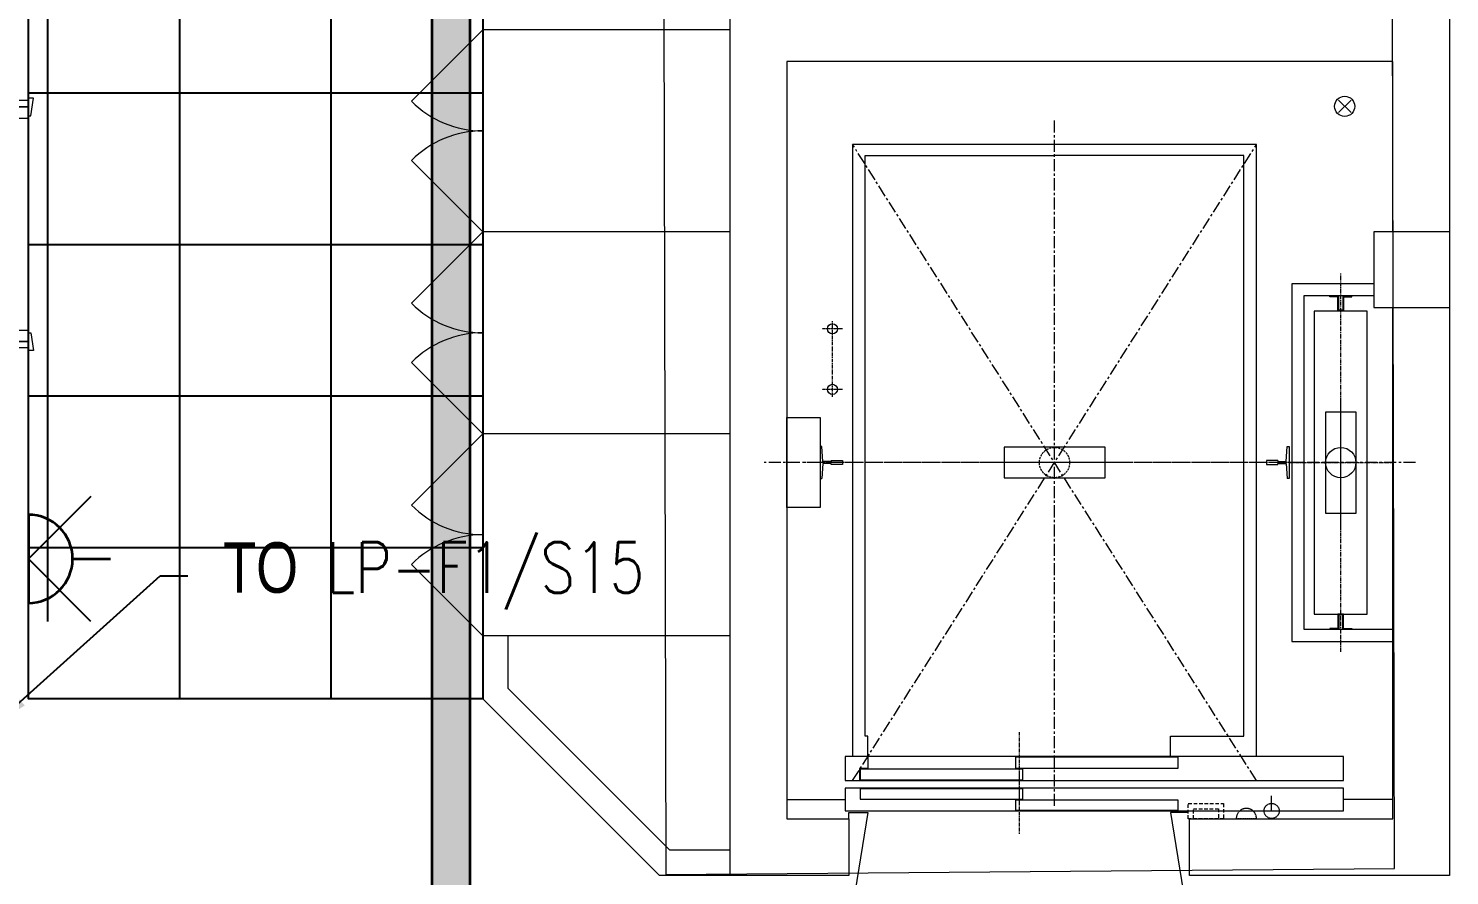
# Model space of a CAD drawing. Extents: x -12260 to 57327, y -29287 to 19916.
# Drawn here: x 43576 to 49206, y -910 to 2446 of the extents above; entities that cross this region are included whole.
import ezdxf
from ezdxf import colors
from ezdxf.entities.mleader import LeaderData, LeaderLine
from ezdxf.enums import TextEntityAlignment as Align
from ezdxf.math import Vec2, Vec3

# ---------------------------------------------------------------- set-up
doc = ezdxf.new("R2010")
doc.units = 0
doc.header["$LTSCALE"] = 0.25
for name, pattern in [('01-First Floor-FUR$0$CENTERX2', [101.6, 63.5, -12.7, 12.7, -12.7]), ('01-First Floor-FUR$0$DASHED2', [9.525, 6.35, -3.175]), ('DASHDOT', [25.4, 12.7, -6.35, 0, -6.35]), ('HIDDEN', [9.525, 6.35, -3.175])]:
    doc.linetypes.add(name, pattern=pattern)
for name, color, linetype, lineweight in [('01-First Floor-FUR$0$Axis', 251, '01-First Floor-FUR$0$CENTERX2', 5), ('01-First Floor-FUR$0$C-HYDR-CTCH', 251, 'Continuous', 5), ('01-First Floor-FUR$0$Cabin', 7, 'Continuous', 5), ('01-First Floor-FUR$0$LOADING', 253, 'Continuous', 5), ('01-First Floor-FUR$0$Notes', 1, 'Continuous', 5), ('01-First Floor-FUR$0$Structure', 251, 'Continuous', 5), ('01-First Floor-FUR$0$Tech', 169, '01-First Floor-FUR$0$DASHED2', 5), ('01-First Floor-FUR$0$Walls', 251, 'Continuous', 5), ('01-First Floor-FUR$0$Wooden Joinery', 251, 'Continuous', 5), ('E-LITE-CIRC @ 100', 6, 'Continuous', 25), ('E-LITE-CLNG-CNDT', 6, 'DASHDOT', 35), ('E-LITE-EXIT-NUMB', 6, 'Continuous', 25), ('E-POWR-FLOR-CNDT', 6, 'HIDDEN', 25), ('E-POWR-WALL @ 100', 4, 'Continuous', 35), ('T-CABL-TRAY', 60, 'Continuous', 35)]:
    doc.layers.add(name, color=color, linetype=linetype, lineweight=lineweight)
doc.layers.add('01-First Floor-FUR$0$FALSE CEILING', color=251, linetype='Continuous')
doc.styles.add('DC_SIMPLEX', font='SIMPLEX.shx', dxfattribs={"width": 0.7})

# ---------------------------------------------------------------- blocks, each defined once
blk = doc.blocks.new('01-First Floor-FUR$0$A$C72370EFE')
at = {"layer": '01-First Floor-FUR$0$Wooden Joinery'}
for p, q in [((-0.01, -0.04), (-0.02, -0.04)), ((-0.01, -0.03), (-0.01, -0.07)), ((0, -0.03), (-0.01, -0.03)), ((0.04, -0.03), (0.05, -0.03)), ((0.05, -0.03), (0.05, -0.07)), ((0.05, -0.04), (0.06, -0.04)), ((-0.05, -0.07), (-0.05, -0.16)), ((-0.03, -0.07), (-0.03, -0.16)), ((-0.01, -0.06), (-0.02, -0.06)), ((0, -0.07), (-0.01, -0.07)), ((0.04, -0.07), (0.05, -0.07)), ((0.05, -0.06), (0.06, -0.06)), ((0.07, -0.07), (0.07, -0.16)), ((0.09, -0.07), (0.09, -0.16)), ((-0.01, -0.17), (-0.02, -0.17)), ((-0.01, -0.19), (-0.02, -0.19)), ((-0.01, -0.17), (-0.01, -0.19)), ((0.05, -0.17), (0.06, -0.17)), ((0.05, -0.17), (0.05, -0.19)), ((0.05, -0.19), (0.06, -0.19))]:
    blk.add_line(p, q, dxfattribs=at)
for centre, radius, start, end in [((-0.02, -0.07), 0.03, 90, 180), ((0.06, -0.07), 0.03, 0, 90), ((-0.02, -0.07), 0.01, 90, 180), ((0.06, -0.07), 0.01, 0, 90), ((-0.02, -0.16), 0.03, 180, 270), ((-0.02, -0.16), 0.01, 180, 270), ((0.06, -0.16), 0.01, 270, 0), ((0.06, -0.16), 0.03, 270, 0)]:
    blk.add_arc(centre, radius, start, end, dxfattribs=at)
blk = doc.blocks.new('01-First Floor-FUR$0$A$C5DAD61B4')
at = {"layer": '01-First Floor-FUR$0$Wooden Joinery'}
for points in [[(80, 959.1), (80, 969.1), (10, 979.1), (10, 959.1)], [(940, 959.1), (940, 969.1), (1010, 979.1), (1010, 959.1)], [(70, 859.1), (70, 849.1), (0, 839.1), (0, 859.1)], [(120, 859.1), (120, 0), (80, 0), (80, 859.1)], [(950, 859.1), (950, 849.1), (1020, 839.1), (1020, 859.1)]]:
    blk.add_lwpolyline(points, close=True, dxfattribs=at)
for points in [[(45, 859.1), (45, 959.1), (20, 959.1), (20, 859.1), (45, 859.1)], [(45, 859.1), (80, 859.1), (80, 899.1), (90, 899.1), (90, 959.1), (45, 959.1), (45, 859.1)], [(975, 859.1), (940, 859.1), (940, 899.1), (930, 899.1), (930, 959.1), (975, 959.1), (975, 859.1)], [(975, 859.1), (975, 959.1), (1000, 959.1), (1000, 859.1), (975, 859.1)]]:
    blk.add_lwpolyline(points, dxfattribs=at)
blk.add_arc((80, 859.1), 860, 272.666, 0, dxfattribs=at)
at = {"layer": '01-First Floor-FUR$0$Wooden Joinery', "xscale": 999.9999999998854, "yscale": 999.9999999998854, "zscale": 999.9999999998854, "rotation": 180}
blk.add_blockref('01-First Floor-FUR$0$A$C72370EFE', (120, 0), dxfattribs=at)
blk = doc.blocks.new('01-First Floor-FUR$0$T127-1_B')
at = {"layer": '01-First Floor-FUR$0$Cabin'}
for p, q in [((78, 4), (82, 63.5)), ((44.5, 8), (44.5, 4)), ((44.5, 4), (78, 4)), ((44.5, -8), (44.5, -4)), ((44.5, -4), (78, -4)), ((78, -4), (82, -63.5))]:
    blk.add_line(p, q, dxfattribs=at)
at = {"layer": '01-First Floor-FUR$0$Cabin', "ltscale": 5}
for points in [[(82, 63.5), (89, 63.5), (89, -63.5), (82, -63.5)], [(44.5, 8), (0, 8), (0, -8), (44.5, -8)]]:
    blk.add_lwpolyline(points, dxfattribs=at)
blk = doc.blocks.new('01-First Floor-FUR$0$T127-1_B__1680')
at = {"layer": '01-First Floor-FUR$0$Axis'}
blk.add_line((-990, 0), (990, 0), dxfattribs=at)
at = {"layer": '01-First Floor-FUR$0$Notes', "xscale": -1}
blk.add_blockref('01-First Floor-FUR$0$T127-1_B', (-840, 0), dxfattribs=at)
at = {"layer": '01-First Floor-FUR$0$Notes'}
blk.add_blockref('01-First Floor-FUR$0$T127-1_B', (840, 0), dxfattribs=at)
blk = doc.blocks.new('01-First Floor-FUR$0$JIS5K')
at = {"layer": '01-First Floor-FUR$0$Cabin'}
for p, q in [((60.2, 8), (60.2, 11.2)), ((60.2, -8), (60.2, -11.2))]:
    blk.add_line(p, q, dxfattribs=at)
at = {"layer": '01-First Floor-FUR$0$Cabin', "ltscale": 5}
for points in [[(57, 11.2), (0, 11.2), (0, -11.2), (57, -11.2)], [(60.2, 8), (3.2, 8), (3.2, -8), (60.2, -8)], [(57, 11.2), (57, 43.5), (60.2, 43.5), (60.2, 11.2)], [(57, -11.2), (57, -43.5), (60.2, -43.5), (60.2, -11.2)]]:
    blk.add_lwpolyline(points, dxfattribs=at)
blk = doc.blocks.new('01-First Floor-FUR$0$JIS5K__1200')
at = {"layer": '01-First Floor-FUR$0$Axis'}
blk.add_line((-750, 0), (750, 0), dxfattribs=at)
at = {"layer": '01-First Floor-FUR$0$Notes', "xscale": -1}
blk.add_blockref('01-First Floor-FUR$0$JIS5K', (-600, 0), dxfattribs=at)
at = {"layer": '01-First Floor-FUR$0$Notes'}
blk.add_blockref('01-First Floor-FUR$0$JIS5K', (600, 0), dxfattribs=at)
blk = doc.blocks.new('01-First Floor-FUR$0$对重支撑1')
at = {"layer": '01-First Floor-FUR$0$Cabin'}
blk.add_lwpolyline([(1060, 178), (929, 178), (929, -178), (1060, -178)], close=True, dxfattribs=at).dxf.unprotected_set("ltscale", 0)
blk = doc.blocks.new('01-First Floor-FUR$0$井道平面图轿厢1轿厢地坎')
at = {"layer": '01-First Floor-FUR$0$Axis', "ltscale": 0.864}
blk.add_lwpolyline([(0, 96), (0, -192)], dxfattribs=at)
at = {"layer": '01-First Floor-FUR$0$Cabin', "ltscale": 5}
for points in [[(690, 0), (690, -96), (-1285, -96), (-1285, 0)], [(15, -3), (15, -46), (-630, -46), (-630, -3)], [(630, -50), (630, -93), (-15, -93), (-15, -50)]]:
    blk.add_lwpolyline(points, close=True, dxfattribs=at)
at = {"layer": '01-First Floor-FUR$0$Cabin'}
for points in [[(600, 0), (600, -48)], [(600, -48), (633, -48)], [(633, -48), (633, -96)]]:
    blk.add_lwpolyline(points, dxfattribs=at)
blk = doc.blocks.new('01-First Floor-FUR$0$层门地坎1')
at = {"layer": '01-First Floor-FUR$0$Axis', "ltscale": 0.81}
blk.add_lwpolyline([(0, 90), (0, -180)], dxfattribs=at)
at = {"layer": '01-First Floor-FUR$0$Cabin', "ltscale": 5}
for points in [[(690, 0), (690, -90), (-1285, -90), (-1285, 0)], [(15, -47), (15, -87), (-630, -87), (-630, -47)], [(630, -3), (630, -43), (-15, -43), (-15, -3)]]:
    blk.add_lwpolyline(points, close=True, dxfattribs=at)
blk = doc.blocks.new('01-First Floor-FUR$0$ME19011A-P')
for p, q in [((-0.425, 0), (0.425, 0)), ((-0.425, 0), (-0.425, -0.015)), ((0.425, 0), (0.425, -0.015)), ((-0.425, -0.015), (0.425, -0.015)), ((-0.3675, -0.0198), (-0.2325, -0.0198)), ((-0.3675, -0.0198), (-0.3675, -0.0399)), ((-0.3675, -0.0399), (-0.2325, -0.0399)), ((-0.36, -0.015), (-0.36, -0.0198)), ((-0.24, -0.015), (-0.24, -0.0198)), ((-0.2325, -0.0198), (-0.2325, -0.0399)), ((-0.15, -0.015), (-0.15, -0.04)), ((-0.15, -0.025), (0, -0.025)), ((-0.15, -0.04), (-0.1187, -0.04)), ((-0.0887, -0.04), (-0.0637, -0.04)), ((-0.0606, -0.0371), (-0.0787, -0.0432)), ((-0.0787, -0.0432), (-0.077, -0.0497)), ((-0.0582, -0.046), (-0.077, -0.0497)), ((-0.0402, -0.0312), (-0.0496, -0.0337)), ((-0.047, -0.0434), (-0.0376, -0.0409)), ((-0.0376, -0.0409), (-0.0402, -0.0312)), ((-0.0379, -0.04), (0, -0.04)), ((0, -0.015), (0, -0.04)), ((0.1, -0.015), (0.1, -0.045)), ((0.1, -0.035), (0.2, -0.035)), ((0.1, -0.045), (0.2, -0.045)), ((0.2, -0.045), (0.2, -0.015)), ((0.2818, -0.015), (0.2484, -0.015)), ((0.2484, -0.0243), (0.2484, -0.015)), ((0.2818, -0.0243), (0.2484, -0.0243)), ((0.2818, -0.0243), (0.2818, -0.015)), ((0.3211, -0.015), (0.2877, -0.015)), ((0.2877, -0.015), (0.2877, -0.0531)), ((0.3211, -0.0243), (0.2877, -0.0243)), ((0.2877, -0.0531), (0.3211, -0.0531)), ((0.3211, -0.0531), (0.3211, -0.015)), ((0.3623, -0.015), (0.3289, -0.015)), ((0.3289, -0.015), (0.3289, -0.0531)), ((0.3623, -0.0243), (0.3289, -0.0243)), ((0.3289, -0.0531), (0.3623, -0.0531)), ((0.3623, -0.0531), (0.3623, -0.015)), ((0.3682, -0.0243), (0.3682, -0.015)), ((0.3682, -0.015), (0.4016, -0.015)), ((0.3682, -0.0243), (0.4016, -0.0243)), ((0.4016, -0.0243), (0.4016, -0.015))]:
    blk.add_line(p, q)
blk.add_lwpolyline([(-0.1187, -0.0482), (-0.0887, -0.0482), (-0.0887, -0.0382), (-0.1187, -0.0382)], close=True)
at = {"color": 8, "const_width": 0.000601}
for points in [[(0.3044, -0.0531, -0.184574), (0.2977, -0.0636, -1.44364), (0.2961, -0.0581, -0.837915), (0.2969, -0.0664, -0.30536), (0.2839, -0.062, -1.584726), (0.2894, -0.0609, -0.253153), (0.2827, -0.0684, -0.874198), (0.2775, -0.0585, -0.915253), (0.2791, -0.0658, -0.223821), (0.2683, -0.0644, -1.703343), (0.272, -0.0597, -0.588962), (0.2621, -0.068, -0.717795), (0.2625, -0.0581, -0.983104), (0.2645, -0.0644, -0.326362), (0.2534, -0.0609, -0.758716), (0.2609, -0.0514, -0.906186), (0.2593, -0.0565, -0.189488), (0.2526, -0.0522, -0.7948), (0.2613, -0.0423, -1.223996), (0.2574, -0.047, -0.072149), (0.2534, -0.0403, -0.645886), (0.2609, -0.0324, -1.366917), (0.2574, -0.0371, -0.078415), (0.2542, -0.0308, -0.723006), (0.2613, -0.0256, -1.105484), (0.2582, -0.0292, -0.221197), (0.2566, -0.0243, -0.221197)], [(0.3456, -0.0531, 0.184574), (0.3523, -0.0636, 1.44364), (0.3539, -0.0581, 0.837915), (0.3531, -0.0664, 0.30536), (0.3661, -0.062, 1.584726), (0.3606, -0.0609, 0.253153), (0.3673, -0.0684, 0.874198), (0.3725, -0.0585, 0.915253), (0.3709, -0.0658, 0.223821), (0.3817, -0.0644, 1.703343), (0.378, -0.0597, 0.588962), (0.3879, -0.068, 0.717795), (0.3875, -0.0581, 0.983104), (0.3855, -0.0644, 0.326362), (0.3966, -0.0609, 0.758716), (0.3891, -0.0514, 0.906186), (0.3907, -0.0565, 0.189488), (0.3974, -0.0522, 0.7948), (0.3887, -0.0423, 1.223996), (0.3926, -0.047, 0.072149), (0.3966, -0.0403, 0.645886), (0.3891, -0.0324, 1.366917), (0.3926, -0.0371, 0.078415), (0.3958, -0.0308, 0.723006), (0.3887, -0.0256, 1.105484), (0.3918, -0.0292, 0.221197), (0.3934, -0.0243, 0.221197)]]:
    blk.add_lwpolyline(points, format="xyb", dxfattribs=at)
blk.add_circle((-0.0537, -0.04), 0.0075)
for centre, radius, start, end in [((-0.1037, -0.04), 0.01, 10.4593, 169.5407), ((-0.1037, -0.04), 0.0075, 14.0075, 165.9925), ((-0.0537, -0.04), 0.01, 45, 180)]:
    blk.add_arc(centre, radius, start, end)
blk = doc.blocks.new('01-First Floor-FUR$0$M.44.57.64')
at = {"layer": '01-First Floor-FUR$0$LOADING', "xscale": 1000.000000000002, "yscale": 1000.000000000002, "zscale": 1000.000000000002, "rotation": 225.9999036123427}
blk.add_blockref('01-First Floor-FUR$0$ME19011A-P', (-80806.9, 16720.7), dxfattribs=at)
blk = doc.blocks.new('01-First Floor-FUR')
at = {"layer": '01-First Floor-FUR$0$Axis'}
blk.add_line((48570, 726), (48980, 726), dxfattribs=at)
at = {"layer": '01-First Floor-FUR$0$Axis', "ltscale": 3}
for points in [[(47641, -634), (47641, 2086)], [(48441, -534), (46841, 1986)], [(46841, -534), (48441, 1986)], [(49071, 726), (46491, 726)]]:
    blk.add_lwpolyline(points, dxfattribs=at)
at = {"layer": '01-First Floor-FUR$0$Axis', "ltscale": 0.24}
for points in [[(46801, 1256), (46721, 1256)], [(46801, 1016), (46721, 1016)]]:
    blk.add_lwpolyline(points, dxfattribs=at)
at = {"layer": '01-First Floor-FUR$0$Axis', "ltscale": 0.9}
blk.add_lwpolyline([(46761, 986), (46761, 1286)], dxfattribs=at)
at = {"layer": '01-First Floor-FUR$0$Axis', "ltscale": 1.5}
blk.add_lwpolyline([(47891, 726), (47391, 726)], dxfattribs=at)
at = {"layer": '01-First Floor-FUR$0$C-HYDR-CTCH', "elevation": 0, "flags": 128}
blk.add_lwpolyline([(46093.6, 2518.7), (46101.2, -906.2), (48987.5, -882.3), (48979.9, 2542.5), (46093.6, 2518.7)], dxfattribs=at)
at = {"layer": '01-First Floor-FUR$0$Cabin'}
for points in [[(48441, 1986), (46841, 1986)], [(46841, 1986), (46841, -438)], [(48441, 1986), (46841, 1986)], [(46841, 1986), (46841, -438)], [(48441, -438), (48441, 1986)], [(48441, -438), (48441, 1986)], [(46891, -358), (46891, 1942)], [(46891, 1942), (47641, 1942)], [(48391, 1942), (47641, 1942)], [(48391, -358), (48391, 1942)], [(48775, 476), (48775, 976)], [(46901, -358), (46891, -358)], [(46901, -438), (46901, -358)], [(48101, -438), (48101, -358)], [(48101, -358), (48391, -358)], [(46841, -438), (46811, -438)], [(46811, -438), (46811, -534)], [(46841, -438), (46811, -438)], [(46811, -438), (46811, -534)], [(48786, -438), (48441, -438)], [(48786, -438), (48441, -438)], [(48786, -534), (48786, -438)], [(48786, -534), (48786, -438)], [(46811, -534), (48786, -534)], [(46811, -534), (48786, -534)], [(46581, -609), (46811, -609)], [(48981, -609), (48786, -609)], [(46826, -685), (46826, -685), (46826, -660), (46901, -660), (46851, -970), (46826, -970), (46826, -955), (46526, -955)], [(48171, -660), (48101, -660), (48151, -970), (48176, -970), (48176, -955), (48476, -955)]]:
    blk.add_lwpolyline(points, dxfattribs=at)
at = {"layer": '01-First Floor-FUR$0$Cabin', "ltscale": 5}
for points in [[(48906, 1434.2), (48581, 1434.2), (48581, 17.8), (48981, 17.8)], [(48906, 1386.2), (48629, 1386.2), (48629, 65.8), (48981, 65.8)]]:
    blk.add_lwpolyline(points, dxfattribs=at)
blk.add_lwpolyline([(48880, 1326), (48670, 1326), (48670, 126), (48880, 126)], close=True, dxfattribs=at)
at = {"layer": '01-First Floor-FUR$0$Cabin'}
blk.add_lwpolyline([(48836, 926), (48714, 926), (48714, 526), (48836, 526)], close=True, dxfattribs=at)
at = {"layer": '01-First Floor-FUR$0$Cabin', "ltscale": 50}
blk.add_lwpolyline([(47441, 787), (47441, 665), (47841, 665), (47841, 787)], close=True, dxfattribs=at)
at = {"layer": '01-First Floor-FUR$0$Cabin'}
for centre, radius in [((46761, 1256), 20), ((46761, 1016), 20), ((48775, 726), 60)]:
    blk.add_circle(centre, radius, dxfattribs=at)
at = {"layer": '01-First Floor-FUR$0$FALSE CEILING', "linetype": 'Continuous'}
for p, q in [((44176, -210), (44176, 8610)), ((44776, -210), (44776, 8610)), ((43576, 2190), (45376, 2190)), ((43576, 1590), (45376, 1590)), ((43576, 990), (45376, 990)), ((43576, 390), (45376, 390))]:
    blk.add_line(p, q, dxfattribs=at)
at = {"layer": '01-First Floor-FUR$0$FALSE CEILING'}
blk.add_lwpolyline([(45376, -210), (43576, -210), (43576, 8610), (45376, 8610)], close=True, dxfattribs=at)
at = {"layer": '01-First Floor-FUR$0$Notes'}
for p, q in [((48815.5, 2162.1), (48765.5, 2112.1)), ((48815.5, 2112.1), (48765.5, 2162.1))]:
    blk.add_line(p, q, dxfattribs=at)
blk.add_circle((48790.5, 2137.1), 40, dxfattribs=at)
at = {"layer": '01-First Floor-FUR$0$Structure'}
blk.add_line((48906, 1640), (48906, 1340), dxfattribs=at)
for points in [[(48981, 1640), (48981, 2315), (46581, 2315), (46581, -685), (46826, -685), (46826, -910), (46356, -910), (46356, 2540), (49206, 2540), (49206, -910), (48176, -910)], [(49206, 1640), (48906, 1640)], [(48176, -910), (48176, -685), (48981, -685), (48981, 1340)], [(48906, 1340), (49206, 1340)]]:
    blk.add_lwpolyline(points, dxfattribs=at)
at = {"layer": '01-First Floor-FUR$0$Tech', "ltscale": 0.36}
blk.add_lwpolyline([(48501, -654), (48501, -594)], dxfattribs=at)
at = {"layer": '01-First Floor-FUR$0$Tech', "ltscale": 9}
for points in [[(48171, -625), (48311, -625), (48311, -685), (48171, -685)], [(48191, -645), (48291, -645), (48291, -685), (48191, -685)]]:
    blk.add_lwpolyline(points, close=True, dxfattribs=at)
at = {"layer": '01-First Floor-FUR$0$Tech', "ltscale": 0.48}
blk.add_lwpolyline([(48361, -684), (48441, -684)], dxfattribs=at)
at = {"layer": '01-First Floor-FUR$0$Tech', "ltscale": 5}
blk.add_circle((47641, 726), 60, dxfattribs=at)
at = {"layer": '01-First Floor-FUR$0$Tech'}
blk.add_circle((48501, -654), 30, dxfattribs=at)
blk.add_arc((48401, -684), 40, 0, 180, dxfattribs=at)
at = {"layer": '01-First Floor-FUR$0$Walls'}
for p, q in [((45376, 2440), (45376, 4355)), ((46356, 2440), (45376, 2440)), ((45376, -210), (45376, 40)), ((45476, 40), (45376, 40)), ((45476, -168.6), (45476, 40)), ((45476, -168.6), (46117.4, -810)), ((45376, -210), (46076, -910)), ((46356, -810), (46117.4, -810)), ((46356, -910), (46076, -910))]:
    blk.add_line(p, q, dxfattribs=at)
at = {"layer": '01-First Floor-FUR$0$Wooden Joinery'}
for p, q in [((45093.2, 2157.2), (45376, 2440)), ((45376, 2440), (45376, 40)), ((45093.2, 1922.8), (45376, 1640)), ((45093.2, 1357.2), (45376, 1640)), ((46356, 1640), (45376, 1640)), ((45093.2, 1122.8), (45376, 840)), ((45093.2, 557.2), (45376, 840)), ((46356, 840), (45376, 840)), ((45093.2, 322.8), (45376, 40)), ((46356, 40), (45476, 40))]:
    blk.add_line(p, q, dxfattribs=at)
for centre, start, end in [((45376, 2440), 225, 270), ((45376, 1640), 90, 135), ((45376, 1640), 225, 270), ((45376, 840), 90, 135), ((45376, 840), 225, 270), ((45376, 40), 90, 135)]:
    blk.add_arc(centre, 400, start, end, dxfattribs=at)
at = {"layer": '01-First Floor-FUR$0$LOADING', "xscale": -1, "rotation": 45.9999036123427}
blk.add_blockref('01-First Floor-FUR$0$M.44.57.64', (4074.6, -67202.7, -0.1), dxfattribs=at)
at = {"layer": '01-First Floor-FUR$0$Notes', "xscale": -1, "rotation": 270.0000015352345}
blk.add_blockref('01-First Floor-FUR$0$JIS5K__1200', (48775, 726), dxfattribs=at)
at = {"layer": '01-First Floor-FUR$0$Notes', "yscale": -1, "rotation": 180}
for name in ['01-First Floor-FUR$0$对重支撑1', '01-First Floor-FUR$0$T127-1_B__1680']:
    blk.add_blockref(name, (47641, 726), dxfattribs=at)
at = {"layer": '01-First Floor-FUR$0$Notes', "xscale": -1}
for name, p in [('01-First Floor-FUR$0$井道平面图轿厢1轿厢地坎', (47501, -438)), ('01-First Floor-FUR$0$层门地坎1', (47501, -564))]:
    blk.add_blockref(name, p, dxfattribs=at)
at = {"layer": '01-First Floor-FUR$0$Wooden Joinery', "rotation": 270}
blk.add_blockref('01-First Floor-FUR$0$A$C5DAD61B4', (42616.9, 2180), dxfattribs=at)
blk = doc.blocks.new('*U35')
blk.add_line((0, -1.75), (0, -3.25))
blk.add_lwpolyline([(-1.75, 0, 1), (1.75, 0)], format="xyb", close=True)
at = {"layer": 'Defpoints'}
for p, q in [((-2.475, -2.475), (0, 0)), ((2.475, -2.475), (0, 0)), ((2.475, -0.758), (-2.475, -0.758))]:
    blk.add_line(p, q, dxfattribs=at)
at = {"layer": 'E-LITE-EXIT-NUMB', "style": 'DC_SIMPLEX', "width": 0.7, "flags": 8}
blk.add_attdef('TYPE', text='', height=2, rotation=360, dxfattribs=at).set_placement((-2.682, 5.238), align=Align.RIGHT)
blk.add_attdef('CIRCUIT', (2.682, 5.238), '', height=2, rotation=360, dxfattribs=at)
blk = doc.blocks.new('ARR0W')
at = {"color": 45}
blk.add_ellipse((0, 0), major_axis=(0.4, 0), ratio=0.4, dxfattribs=at)
at = {"color": 45, "ltscale": 0.5}
blk.add_solid([(-1.4, 0.167), (-0.4, 0), (-1.4, -0.167)], dxfattribs=at)
blk = doc.blocks.new('*U49')
at = {"lineweight": 0}
h = blk.add_hatch(dxfattribs=at)
h.set_pattern_fill('HEX', color=253, scale=8, angle=180, style=0)
h.set_pattern_definition([(180, (-15514.8, -2e-10), (6e-13, -43.99409), [25.4, -50.8]), (300, (-15514.8, -2e-10), (38.1, 21.99705), [25.4, -50.8]), (240, (-15540.2, -2e-10), (38.1, -21.99705), [25.4, -50.8])])
h.paths.add_polyline_path([(-9497.1, 150), (-9497.1, 0), (0, 0), (0, 150)])
at = {"color": 0}
for p, q in [((0, 150), (-9497.1, 150)), ((0, 0), (-9497.1, 0))]:
    blk.add_line(p, q, dxfattribs=at)
blk = doc.blocks.new('A$Cd86d5af4')
at = {"layer": 'T-CABL-TRAY', "linetype": 'Continuous', "rotation": 270}
blk.add_blockref('*U49', (-2465, -1736), dxfattribs=at)

msp = doc.modelspace()

# ---------------------------------------------------------------- linework, layer by layer
at = {"layer": 'E-POWR-FLOR-CNDT'}
msp.add_lwpolyline([(43651.8, 7764.9), (43651.8, 420.4)], dxfattribs=at)

# ---------------------------------------------------------------- block references
at = {"layer": 'E-LITE-CLNG-CNDT'}
msp.add_blockref('01-First Floor-FUR', (0, 0), dxfattribs=at)
at = {"layer": 'E-POWR-FLOR-CNDT'}
msp.add_blockref('A$Cd86d5af4', (47641, 726), dxfattribs=at)
at = {"layer": 'E-POWR-WALL @ 100', "xscale": 100, "yscale": 100, "zscale": 100, "rotation": 90.00000000000001}
msp.add_blockref('*U35', (43576, 344.6), dxfattribs=at)

# ---------------------------------------------------------------- leaders
at = {"layer": 'E-LITE-CIRC @ 100'}
ml = msp.add_multileader_mtext('Standard', dxfattribs=at)
ml.set_content('{\\Fdc_el_romans|c0;\\W0.8;TO\\Fromans|c0; \\Fsimplex|c0;LP-F1/S15}', color=256, style='DC_SIMPLEX')
ml.set_leader_properties()
ml.set_arrow_properties(name='ARR0W')
ml.build(insert=Vec2(0, 0))
ml.multileader.update_dxf_attribs({"dogleg_length": 200, "arrow_head_size": 140, "scale": 100})
ctx = ml.context
ctx.base_point, ctx.scale, ctx.char_height, ctx.arrow_head_size, ctx.landing_gap_size, ctx.plane_origin, ctx.plane_x_axis, ctx.plane_y_axis = Vec3(44207.2, 277), 100, 200, 140, 140, Vec3(62348.5, -3843.4), Vec3(1, 0.000001, 0), Vec3(-0.000001, 1, 0)
notes = []
notes.append((ctx, [(0, (1, 1, 0), (44098.4, 277), (1, 0.000001, 0), 108.8, [(0, [(43400.2, -349.9)], 0, [])])]))
ctx.mtext.insert, ctx.mtext.text_direction, ctx.mtext.rotation, ctx.mtext.flow_direction = Vec3(44347.2, 410.3), Vec3(1, 0.000001, 0), 0.000001, 5
for ctx, leaders in notes:
    for number, flags, end, landing, length, lines in leaders:
        leader = LeaderData()
        leader.index, (leader.has_last_leader_line, leader.has_dogleg_vector, leader.attachment_direction) = number, flags
        leader.last_leader_point, leader.dogleg_vector, leader.dogleg_length = Vec3(end), Vec3(landing), length
        for number, points, colour, breaks in lines:
            line = LeaderLine()
            line.index, line.vertices, line.color, line.breaks = number, Vec3.list(points), colors.encode_raw_color(colour), breaks
            leader.lines.append(line)
        ctx.leaders.append(leader)

doc.saveas('drawing.dxf')
